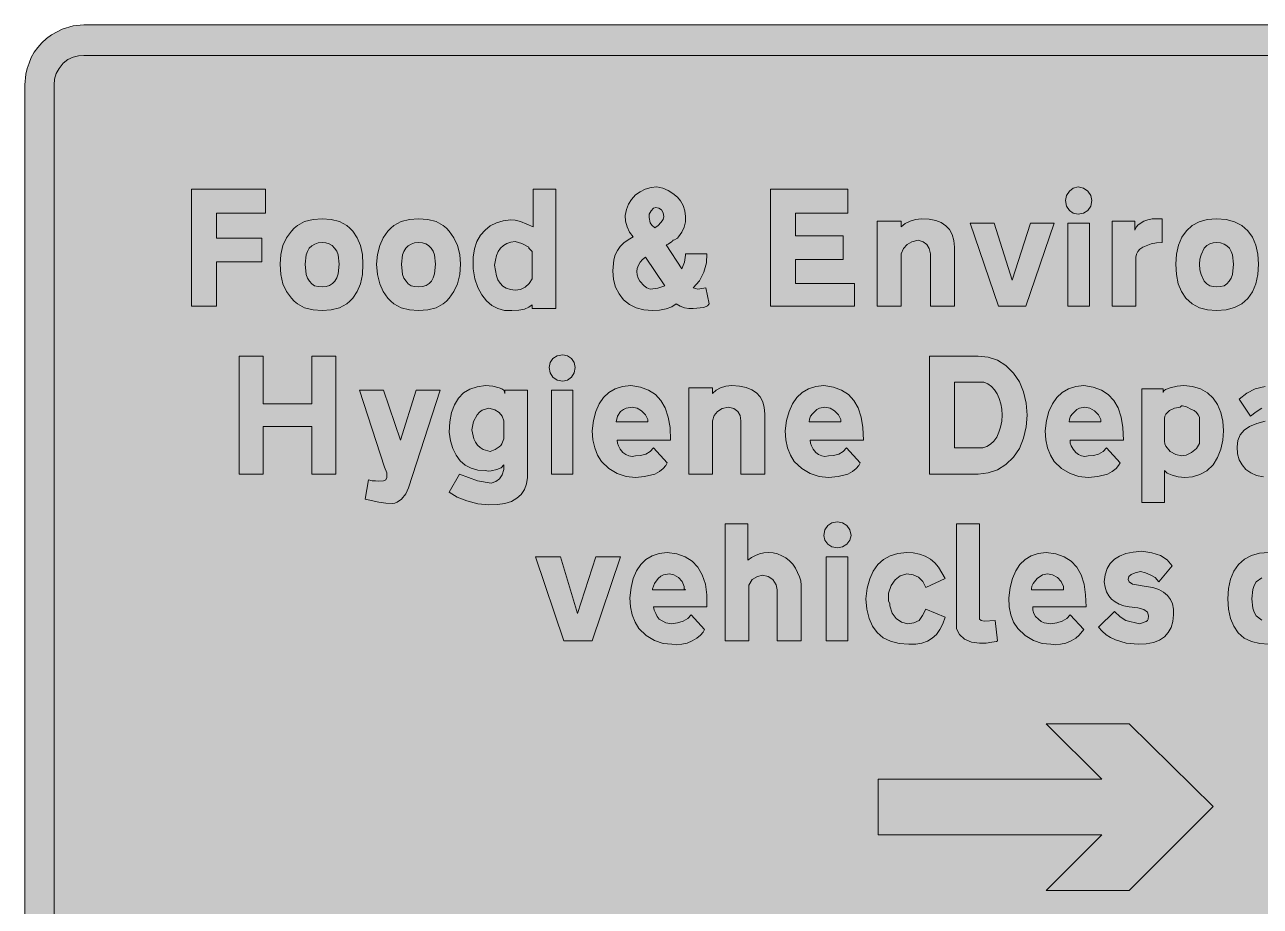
# Model space of a CAD drawing. Header units: metres. Extents: x 123 to 447, y 11 to 261.
# Drawn here: x 122.8 to 318.7, y 121.3 to 261.2 of the extents above; entities that cross this region are included whole.
import ezdxf

# ---------------------------------------------------------------- set-up
doc = ezdxf.new("R2010")
doc.units = ezdxf.units.M
doc.layers.add('FILL_BLACK_000000', color=7, linetype='Continuous', true_color=0x000000)
doc.layers.add('FILL_WHITE_FFFFFF', color=7, linetype='Continuous', true_color=0xffffff)

msp = doc.modelspace()

# ---------------------------------------------------------------- hatches: boundary and pattern name
at = {"layer": 'FILL_BLACK_000000', "true_color": 0x000000}
h = msp.add_hatch(color=7, dxfattribs=at)
h.dxf.hatch_style = 1
h.paths.add_polyline_path([(437.22, 261.18), (438.93, 260.96), (440.64, 260.46), (442.39, 259.52), (443.88, 258.3), (445.09, 256.82), (446.04, 255.06), (446.44, 253.35), (446.58, 251.64), (446.58, 20.34), (446.44, 18.54), (446.04, 16.74), (445.09, 15.12), (443.88, 13.5), (443.17, 12.86), (442.39, 12.31), (441.55, 11.85), (440.64, 11.52), (439.8, 11.18), (438.93, 10.96), (437.22, 10.8), (132.12, 10.8), (130.45, 10.97), (128.72, 11.48), (127.03, 12.32), (125.46, 13.5), (124.27, 15.12), (123.81, 15.93), (123.48, 16.74), (123.14, 17.66), (122.92, 18.54), (122.76, 20.34), (122.76, 251.64), (122.92, 253.35), (123.14, 254.22), (123.48, 255.06), (123.81, 255.97), (124.27, 256.82), (124.82, 257.59), (125.46, 258.3), (126.23, 258.99), (127.03, 259.59), (128.72, 260.48), (130.45, 261.01), (132.12, 261.18), (437.22, 261.18)])
h = msp.add_hatch(color=7, dxfattribs=at)
h.dxf.hatch_style = 1
h.paths.add_polyline_path([(218.05, 230), (217.98, 230.94), (218.18, 231.85), (218.52, 232.7), (218.99, 233.47), (219.6, 234.18), (220.34, 234.68), (221.17, 235.08), (222.08, 235.34), (223.02, 235.44), (223.93, 235.24), (224.77, 234.9), (225.55, 234.43), (226.26, 233.82), (226.76, 233.22), (227.16, 232.49), (227.42, 231.67), (227.52, 230.76), (227.53, 229.92), (227.32, 229.07), (226.94, 228.25), (226.44, 227.52), (226.26, 227.34), (225.72, 226.98), (225.54, 226.98), (225.43, 226.8), (225.18, 226.62), (224.82, 226.37), (224.46, 226.26), (226.98, 222.48), (227.38, 223.49), (227.52, 224.64), (227.52, 224.82), (230.94, 224.82), (230.88, 223.39), (230.47, 221.92), (229.75, 220.54), (228.78, 219.42), (229.5, 219.24), (230.76, 219.42), (231.3, 216.9), (231.01, 216.56), (230.44, 216.34), (228.78, 216.18), (228.08, 216.14), (227.36, 216.27), (226.68, 216.53), (226.08, 216.9), (225.39, 216.43), (224.46, 216.09), (223.4, 215.89), (222.3, 215.82), (220.94, 215.94), (219.72, 216.27), (218.65, 216.82), (217.73, 217.55), (217, 218.47), (216.45, 219.54), (216.12, 220.76), (216, 222.12), (216.18, 223.88), (216.41, 224.65), (216.74, 225.36), (217.19, 226), (217.75, 226.58), (218.43, 227.08), (219.24, 227.52), (218.66, 228.26), (218.27, 229.1), (218.05, 230)])
h.paths.add_polyline_path([(220.07, 223.02), (219.89, 222.53), (219.83, 222.01), (219.88, 221.5), (220.04, 220.99), (220.32, 220.5), (220.99, 219.74), (221.43, 219.44), (221.94, 219.24), (223.18, 219.38), (224.28, 219.78), (221.22, 224.28), (220.73, 223.91), (220.35, 223.49), (220.07, 223.02)], flags=16)
h.paths.add_polyline_path([(223.65, 229.79), (223.98, 230.3), (224.1, 230.76), (224, 231.36), (223.74, 231.82), (223.34, 232.1), (222.84, 232.2), (222.48, 232.07), (222.12, 231.66), (221.8, 231.12), (221.76, 230.58), (221.94, 229.77), (222.22, 229.37), (222.66, 228.96), (223.19, 229.32), (223.65, 229.79)], flags=16)
h = msp.add_hatch(color=7, dxfattribs=at)
h.dxf.hatch_style = 1
h.paths.add_polyline_path([(291.8, 232.41), (291.35, 231.73), (290.67, 231.28), (289.8, 231.12), (289.04, 231.28), (288.41, 231.73), (287.98, 232.41), (287.82, 233.28), (287.98, 234.07), (288.41, 234.77), (289.04, 235.25), (289.8, 235.44), (290.67, 235.25), (291.35, 234.77), (291.8, 234.07), (291.96, 233.28), (291.8, 232.41)])
h = msp.add_hatch(color=7, dxfattribs=at)
h.dxf.hatch_style = 1
h.paths.add_polyline_path([(153.18, 216.54), (149.22, 216.54), (149.22, 235.08), (160.92, 235.08), (160.92, 231.3), (153.18, 231.3), (153.18, 227.34), (160.38, 227.34), (160.38, 223.56), (153.18, 223.56), (153.18, 216.54)])
h = msp.add_hatch(color=7, dxfattribs=at)
h.dxf.hatch_style = 1
h.paths.add_polyline_path([(207, 235.08), (207, 216.18), (203.22, 216.18), (203.22, 216.72), (202.71, 216.35), (202.01, 216.07), (201.09, 215.88), (199.98, 215.82), (198.86, 215.87), (197.81, 216.15), (196.84, 216.66), (195.98, 217.4), (195.23, 218.35), (194.61, 219.52), (194.15, 220.89), (193.86, 222.48), (193.86, 224.28), (194.09, 225.61), (194.48, 226.78), (195.04, 227.77), (195.75, 228.6), (196.59, 229.26), (197.56, 229.75), (198.63, 230.07), (199.8, 230.22), (200.54, 230.15), (201.4, 229.95), (203.4, 229.14), (203.4, 235.08), (207, 235.08)])
h.paths.add_polyline_path([(203.22, 225.18), (202.68, 225.72), (202.68, 225.9), (201.6, 226.49), (200.52, 226.8), (199.82, 226.68), (199.2, 226.46), (198.67, 226.14), (198.23, 225.72), (197.86, 225.2), (197.58, 224.57), (197.39, 223.85), (197.28, 223.02), (197.56, 221.36), (197.81, 220.71), (198.16, 220.16), (198.59, 219.73), (199.13, 219.4), (199.77, 219.18), (200.52, 219.06), (201.4, 219.19), (202.14, 219.56), (202.75, 220.12), (203.22, 220.86), (203.22, 224.1), (203.22, 225.18)], flags=16)
h = msp.add_hatch(color=7, dxfattribs=at)
h.dxf.hatch_style = 1
h.paths.add_polyline_path([(244.98, 220.14), (254.34, 220.14), (254.34, 216.54), (241.02, 216.54), (241.02, 235.08), (253.26, 235.08), (253.26, 231.3), (244.98, 231.3), (244.98, 227.7), (252.54, 227.7), (252.54, 223.92), (244.98, 223.92), (244.98, 220.14)])
h = msp.add_hatch(color=7, dxfattribs=at)
h.dxf.hatch_style = 1
h.paths.add_polyline_path([(175.99, 220.1), (175.49, 218.85), (174.78, 217.8), (174.34, 217.3), (173.84, 216.88), (172.69, 216.27), (171.36, 215.93), (169.92, 215.82), (168.48, 215.93), (167.15, 216.27), (166, 216.88), (165.5, 217.3), (165.06, 217.8), (164.25, 218.85), (163.69, 220.1), (163.36, 221.55), (163.26, 223.2), (163.36, 224.75), (163.69, 226.15), (164.25, 227.38), (165.06, 228.42), (165.5, 228.92), (166, 229.34), (167.15, 229.95), (168.48, 230.29), (169.92, 230.4), (171.36, 230.29), (172.69, 229.95), (173.84, 229.34), (174.34, 228.92), (174.78, 228.42), (175.49, 227.38), (175.99, 226.15), (176.3, 224.75), (176.4, 223.2), (176.3, 221.55), (175.99, 220.1)])
h.paths.add_polyline_path([(172.24, 225.25), (171.9, 225.72), (171.49, 226.16), (171.04, 226.44), (170.53, 226.58), (169.92, 226.62), (169.29, 226.56), (168.74, 226.39), (168.27, 226.11), (167.89, 225.72), (167.6, 225.23), (167.39, 224.65), (167.22, 223.2), (167.38, 221.58), (167.6, 220.97), (167.94, 220.5), (168.27, 220.06), (168.73, 219.78), (169.28, 219.64), (169.92, 219.6), (170.55, 219.66), (171.1, 219.83), (171.57, 220.12), (171.94, 220.52), (172.24, 221.03), (172.45, 221.65), (172.62, 223.2), (172.46, 224.66), (172.24, 225.25)], flags=16)
h = msp.add_hatch(color=7, dxfattribs=at)
h.dxf.hatch_style = 1
h.paths.add_polyline_path([(191.39, 220.1), (190.82, 218.85), (190.08, 217.8), (189.64, 217.3), (189.14, 216.88), (187.99, 216.27), (186.66, 215.93), (185.22, 215.82), (183.78, 215.93), (182.45, 216.27), (181.3, 216.88), (180.8, 217.3), (180.36, 217.8), (179.62, 218.85), (179.06, 220.1), (178.69, 221.55), (178.56, 223.2), (178.69, 224.75), (179.06, 226.15), (179.62, 227.38), (180.36, 228.42), (180.8, 228.92), (181.3, 229.34), (182.45, 229.95), (183.78, 230.29), (185.22, 230.4), (186.66, 230.29), (187.99, 229.95), (189.14, 229.34), (189.64, 228.92), (190.08, 228.42), (190.82, 227.38), (191.39, 226.15), (191.75, 224.75), (191.88, 223.2), (191.75, 221.55), (191.39, 220.1)])
h.paths.add_polyline_path([(187.54, 225.25), (187.2, 225.72), (186.79, 226.16), (186.35, 226.44), (185.83, 226.58), (185.22, 226.62), (184.59, 226.56), (184.04, 226.39), (183.57, 226.11), (183.2, 225.72), (182.9, 225.23), (182.69, 224.65), (182.52, 223.2), (182.68, 221.58), (182.9, 220.97), (183.24, 220.5), (183.57, 220.06), (184.03, 219.78), (184.58, 219.64), (185.22, 219.6), (185.85, 219.66), (186.4, 219.83), (186.87, 220.12), (187.25, 220.52), (187.54, 221.03), (187.75, 221.65), (187.92, 223.2), (187.76, 224.66), (187.54, 225.25)], flags=16)
h = msp.add_hatch(color=7, dxfattribs=at)
h.dxf.hatch_style = 1
h.paths.add_polyline_path([(266.19, 225.66), (265.82, 226.31), (265.24, 226.74), (264.42, 226.98), (263.44, 226.74), (262.67, 226.31), (262.09, 225.66), (261.72, 224.82), (261.72, 216.54), (257.94, 216.54), (257.94, 230.04), (261.72, 230.04), (261.72, 229.14), (262.37, 229.66), (263.16, 230.04), (263.99, 230.29), (264.96, 230.4), (266.17, 230.33), (267.22, 230.13), (268.11, 229.78), (268.85, 229.3), (269.43, 228.67), (269.85, 227.89), (270.1, 226.97), (270.18, 225.9), (270.18, 216.54), (266.4, 216.54), (266.4, 224.28), (266.4, 224.35), (266.4, 224.46), (266.4, 224.64), (266.4, 224.71), (266.4, 224.82), (266.19, 225.66)])
h = msp.add_hatch(color=7, dxfattribs=at)
h.dxf.hatch_style = 1
h.paths.add_polyline_path([(272.7, 229.68), (276.48, 229.68), (279.36, 220.68), (282.24, 229.68), (286.02, 229.68), (281.52, 216.54), (279.36, 216.54), (277.2, 216.54), (272.7, 229.68)])
h = msp.add_hatch(color=7, dxfattribs=at)
h.dxf.hatch_style = 1
h.paths.add_polyline_path([(291.6, 229.68), (291.6, 216.54), (288.18, 216.54), (288.18, 229.68), (291.6, 229.68)])
h = msp.add_hatch(color=7, dxfattribs=at)
h.dxf.hatch_style = 1
h.paths.add_polyline_path([(295.2, 230.04), (298.8, 230.04), (298.8, 228.6), (299, 229.08), (299.32, 229.46), (300.24, 230.04), (300.84, 230.25), (301.54, 230.36), (303.12, 230.4), (303.12, 226.62), (302.21, 226.56), (301.39, 226.4), (300.06, 225.9), (299.59, 225.6), (299.25, 225.23), (299.05, 224.79), (298.98, 224.28), (298.98, 216.54), (295.2, 216.54), (295.2, 230.04)])
h = msp.add_hatch(color=7, dxfattribs=at)
h.dxf.hatch_style = 1
h.paths.add_polyline_path([(317.99, 220.07), (317.45, 218.81), (316.71, 217.76), (315.77, 216.92), (314.62, 216.32), (313.29, 215.95), (311.76, 215.82), (310.34, 215.93), (309.06, 216.27), (307.91, 216.88), (306.9, 217.8), (306.19, 218.85), (305.69, 220.1), (305.38, 221.55), (305.28, 223.2), (305.39, 224.8), (305.71, 226.22), (306.24, 227.46), (306.97, 228.49), (307.89, 229.31), (309, 229.91), (310.29, 230.28), (311.76, 230.4), (313.29, 230.28), (314.62, 229.91), (315.77, 229.31), (316.71, 228.49), (317.45, 227.46), (317.99, 226.22), (318.31, 224.8), (318.42, 223.2), (318.31, 221.54), (317.99, 220.07)])
h.paths.add_polyline_path([(314.08, 225.23), (313.79, 225.72), (313.41, 226.11), (312.94, 226.39), (312.39, 226.56), (311.76, 226.62), (311.22, 226.58), (310.7, 226.44), (310.22, 226.16), (309.78, 225.72), (309.29, 224.66), (309.12, 223.97), (309.06, 223.2), (309.12, 222.32), (309.29, 221.58), (309.78, 220.5), (310.22, 220.06), (310.7, 219.78), (311.22, 219.64), (311.76, 219.6), (312.4, 219.64), (312.95, 219.78), (313.41, 220.06), (313.74, 220.5), (314.08, 220.97), (314.3, 221.58), (314.46, 223.2), (314.29, 224.65), (314.08, 225.23)], flags=16)
h = msp.add_hatch(color=7, dxfattribs=at)
h.dxf.hatch_style = 1
h.paths.add_polyline_path([(164.52, 201.06), (168.3, 201.06), (168.3, 208.62), (172.08, 208.62), (172.08, 189.9), (168.3, 189.9), (168.3, 197.46), (160.56, 197.46), (160.56, 189.9), (156.78, 189.9), (156.78, 208.62), (160.56, 208.62), (160.56, 201.06), (164.52, 201.06)])
h = msp.add_hatch(color=7, dxfattribs=at)
h.dxf.hatch_style = 1
h.paths.add_polyline_path([(209.9, 205.95), (209.47, 205.27), (208.84, 204.82), (208.08, 204.66), (207.21, 204.82), (206.53, 205.27), (206.08, 205.95), (205.92, 206.82), (206.08, 207.59), (206.53, 208.22), (207.21, 208.64), (208.08, 208.8), (208.84, 208.64), (209.47, 208.22), (209.9, 207.59), (210.06, 206.82), (209.9, 205.95)])
h = msp.add_hatch(color=7, dxfattribs=at)
h.dxf.hatch_style = 1
h.paths.add_polyline_path([(266.22, 208.62), (273.96, 208.62), (275.54, 208.45), (277.02, 207.95), (278.36, 207.1), (279.54, 205.92), (280.49, 204.55), (281.16, 202.93), (281.57, 201.14), (281.7, 199.26), (281.57, 197.38), (281.16, 195.59), (280.49, 193.97), (279.54, 192.6), (278.36, 191.42), (277.02, 190.58), (275.54, 190.07), (273.96, 189.9), (266.22, 189.9), (266.22, 208.62)])
h.paths.add_polyline_path([(273.42, 194.04), (274.32, 194.04), (274.68, 194.04), (275.33, 194.26), (275.92, 194.63), (276.44, 195.14), (276.89, 195.77), (277.25, 196.52), (277.52, 197.36), (277.68, 198.28), (277.74, 199.26), (277.69, 200.19), (277.54, 201.06), (277.3, 201.88), (276.98, 202.61), (276.56, 203.26), (276.07, 203.79), (275.5, 204.2), (274.86, 204.48), (274.75, 204.48), (274.68, 204.48), (273.6, 204.48), (273.24, 204.48), (270.18, 204.48), (270.18, 194.04), (273.24, 194.04), (273.35, 194.04), (273.42, 194.04)], flags=16)
h = msp.add_hatch(color=7, dxfattribs=at)
h.dxf.hatch_style = 1
h.paths.add_polyline_path([(202, 187.44), (201.48, 186.68), (200.79, 186.05), (199.93, 185.57), (198.91, 185.23), (197.72, 185.06), (196.38, 185.04), (194.61, 185.2), (192.89, 185.63), (191.34, 186.26), (190.08, 187.02), (191.7, 189.9), (194.58, 188.82), (196.74, 188.46), (197.48, 188.7), (198.07, 189.14), (198.49, 189.78), (198.72, 190.62), (198.72, 191.34), (198.32, 190.91), (197.64, 190.62), (196.74, 190.4), (196.27, 190.37), (195.84, 190.44), (194.63, 190.54), (193.55, 190.84), (192.61, 191.33), (191.81, 192.02), (191.16, 192.88), (190.65, 193.93), (190.29, 195.16), (190.08, 196.56), (190.17, 198.21), (190.45, 199.66), (190.91, 200.9), (191.54, 201.94), (192.36, 202.76), (193.35, 203.37), (194.51, 203.76), (195.84, 203.94), (196.99, 203.83), (198, 203.58), (198.44, 203.41), (198.72, 203.2), (198.86, 202.95), (198.9, 202.68), (198.9, 203.22), (202.5, 203.22), (202.5, 189.36), (202.34, 188.34), (202, 187.44)])
h.paths.add_polyline_path([(198.02, 199.69), (197.33, 200.11), (196.38, 200.34), (195.81, 200.22), (195.3, 200.01), (194.86, 199.7), (194.49, 199.31), (193.95, 198.26), (193.68, 196.92), (193.98, 195.5), (194.24, 194.94), (194.58, 194.47), (194.98, 194.09), (195.45, 193.81), (196.56, 193.5), (197.35, 193.79), (198, 194.22), (198.24, 194.42), (198.43, 194.72), (198.72, 195.48), (198.72, 198.36), (198.48, 199.1), (198.02, 199.69)], flags=16)
h = msp.add_hatch(color=7, dxfattribs=at)
h.dxf.hatch_style = 1
h.paths.add_polyline_path([(216.74, 194.78), (216.9, 194.4), (217.19, 193.86), (217.62, 193.32), (218.06, 192.98), (218.54, 192.78), (219.06, 192.71), (219.6, 192.78), (220.43, 192.85), (221.24, 193.07), (221.95, 193.46), (222.48, 194.04), (224.64, 191.7), (224.41, 191.27), (223.99, 190.8), (223.4, 190.33), (222.66, 189.9), (221.06, 189.5), (219.6, 189.36), (218.12, 189.53), (216.7, 190.01), (215.37, 190.8), (214.2, 191.88), (213.6, 192.89), (213.14, 194.04), (212.86, 195.32), (212.76, 196.74), (212.97, 198.39), (213.34, 199.81), (213.86, 201.03), (214.54, 202.03), (215.38, 202.82), (216.38, 203.4), (217.55, 203.77), (218.88, 203.94), (220.39, 203.69), (221.69, 203.22), (222.77, 202.52), (223.65, 201.58), (224.33, 200.39), (224.8, 198.95), (225.09, 197.26), (225.18, 195.3), (216.72, 195.3), (216.74, 194.78)])
h.paths.add_polyline_path([(221.58, 198.54), (221.19, 199.31), (220.59, 199.94), (219.86, 200.36), (219.06, 200.52), (218.16, 200.36), (217.69, 200.14), (217.26, 199.8), (216.77, 199.06), (216.54, 198.18), (221.58, 198.18), (221.58, 198.54)], flags=16)
h = msp.add_hatch(color=7, dxfattribs=at)
h.dxf.hatch_style = 1
h.paths.add_polyline_path([(236.34, 189.9), (236.34, 197.82), (236.34, 198), (236.34, 198.36), (236.21, 199.2), (235.82, 199.85), (235.2, 200.28), (234.36, 200.52), (233.38, 200.28), (232.63, 199.85), (232.11, 199.2), (231.84, 198.36), (231.84, 189.9), (228.06, 189.9), (228.06, 203.58), (231.84, 203.58), (231.84, 202.68), (232.4, 203.2), (233.1, 203.58), (233.93, 203.83), (234.9, 203.94), (236.11, 203.86), (237.16, 203.64), (238.05, 203.28), (238.79, 202.77), (239.37, 202.13), (239.79, 201.36), (240.04, 200.46), (240.12, 199.44), (240.12, 189.9), (236.34, 189.9)])
h = msp.add_hatch(color=7, dxfattribs=at)
h.dxf.hatch_style = 1
h.paths.add_polyline_path([(247.34, 194.78), (247.5, 194.4), (247.79, 193.86), (248.22, 193.32), (248.66, 192.98), (249.14, 192.78), (249.66, 192.71), (250.2, 192.78), (251.03, 192.85), (251.84, 193.07), (252.55, 193.46), (253.08, 194.04), (255.24, 191.7), (255.01, 191.27), (254.59, 190.8), (254, 190.33), (253.26, 189.9), (251.73, 189.5), (250.2, 189.36), (248.72, 189.53), (247.3, 190.01), (245.97, 190.8), (244.8, 191.88), (244.2, 192.89), (243.74, 194.04), (243.46, 195.32), (243.36, 196.74), (243.58, 198.39), (243.96, 199.81), (244.51, 201.03), (245.2, 202.03), (246.06, 202.82), (247.06, 203.4), (248.2, 203.77), (249.48, 203.94), (250.99, 203.69), (252.29, 203.22), (253.37, 202.52), (254.25, 201.58), (254.93, 200.39), (255.4, 198.95), (255.69, 197.26), (255.78, 195.3), (247.32, 195.3), (247.34, 194.78)])
h.paths.add_polyline_path([(252.18, 198.54), (251.79, 199.31), (251.19, 199.94), (250.46, 200.36), (249.66, 200.52), (248.78, 200.36), (248.37, 200.14), (248.04, 199.8), (247.67, 199.47), (247.39, 199.06), (247.2, 198.61), (247.14, 198.18), (252.18, 198.18), (252.18, 198.54)], flags=16)
h = msp.add_hatch(color=7, dxfattribs=at)
h.dxf.hatch_style = 1
h.paths.add_polyline_path([(288.56, 194.78), (288.72, 194.4), (289.01, 193.86), (289.44, 193.32), (289.88, 192.98), (290.36, 192.78), (290.88, 192.71), (291.42, 192.78), (292.25, 192.85), (293.06, 193.07), (293.77, 193.46), (294.3, 194.04), (296.46, 191.7), (296.23, 191.27), (295.81, 190.8), (295.22, 190.33), (294.48, 189.9), (292.95, 189.5), (291.42, 189.36), (289.94, 189.53), (288.52, 190.01), (287.19, 190.8), (286.02, 191.88), (285.42, 192.89), (284.96, 194.04), (284.68, 195.32), (284.58, 196.74), (284.8, 198.39), (285.18, 199.81), (285.73, 201.03), (286.43, 202.03), (287.28, 202.82), (288.28, 203.4), (289.42, 203.77), (290.7, 203.94), (292.21, 203.69), (293.51, 203.22), (294.59, 202.52), (295.47, 201.58), (296.15, 200.39), (296.62, 198.95), (296.91, 197.26), (297, 195.3), (288.54, 195.3), (288.56, 194.78)])
h.paths.add_polyline_path([(293.4, 198.54), (293.01, 199.31), (292.41, 199.94), (291.68, 200.36), (290.88, 200.52), (290, 200.36), (289.59, 200.14), (289.26, 199.8), (288.89, 199.47), (288.61, 199.06), (288.42, 198.61), (288.36, 198.18), (293.4, 198.18), (293.4, 198.54)], flags=16)
h = msp.add_hatch(color=7, dxfattribs=at)
h.dxf.hatch_style = 1
h.paths.add_polyline_path([(312.44, 193.84), (311.93, 192.51), (311.22, 191.34), (310.21, 190.42), (309.11, 189.81), (307.93, 189.47), (306.72, 189.36), (305.66, 189.45), (304.7, 189.7), (303.94, 190.04), (303.48, 190.44), (303.48, 185.4), (299.88, 185.4), (299.88, 203.4), (303.3, 203.4), (303.3, 202.86), (303.39, 203.1), (303.64, 203.29), (304.38, 203.58), (305.53, 203.83), (306.54, 203.94), (307.95, 203.81), (309.22, 203.42), (310.31, 202.8), (311.22, 201.96), (311.93, 200.92), (312.44, 199.69), (312.74, 198.29), (312.84, 196.74), (312.74, 195.26), (312.44, 193.84)])
h.paths.add_polyline_path([(307.8, 193.32), (308.57, 193.97), (309.06, 194.76), (309.06, 198.9), (308.86, 199.3), (308.57, 199.67), (308.2, 199.96), (307.8, 200.16), (307.01, 200.57), (306.36, 200.7), (306.18, 200.7), (306, 200.52), (305.07, 200.37), (304.27, 199.96), (303.7, 199.38), (303.54, 199.06), (303.48, 198.72), (303.48, 195.12), (303.54, 194.72), (303.73, 194.31), (304.38, 193.5), (305.28, 193.01), (306.18, 192.78), (306.92, 192.92), (307.8, 193.32)], flags=16)
h = msp.add_hatch(color=7, dxfattribs=at)
h.dxf.hatch_style = 1
h.paths.add_polyline_path([(325.87, 189.56), (324.9, 189.72), (324.22, 190.26), (323.82, 190.8), (323.31, 190.27), (322.45, 189.81), (321.42, 189.48), (320.4, 189.36), (319.19, 189.44), (318.11, 189.69), (317.19, 190.09), (316.42, 190.64), (315.81, 191.34), (315.36, 192.17), (315.09, 193.13), (315, 194.22), (315.13, 195.23), (315.5, 196.11), (316.13, 196.85), (317, 197.46), (318.12, 197.93), (319.48, 198.27), (321.08, 198.47), (322.92, 198.54), (322.92, 199.08), (322.81, 199.78), (322.56, 200.34), (322, 200.57), (321.3, 200.52), (320.06, 200.57), (318.96, 200.34), (318.06, 199.78), (317.16, 199.08), (315.36, 201.78), (316.54, 202.73), (317.9, 203.4), (319.44, 203.81), (321.12, 203.94), (322.37, 203.9), (323.44, 203.76), (324.33, 203.48), (325.08, 203.04), (325.79, 202.46), (326.32, 201.78), (326.67, 200.96), (326.88, 199.98), (326.88, 193.14), (326.95, 192.77), (327.17, 192.49), (327.56, 192.3), (328.14, 192.24), (327.24, 189.54), (325.87, 189.56)])
h.paths.add_polyline_path([(319.5, 192.96), (319.8, 192.73), (320.17, 192.58), (320.61, 192.53), (321.12, 192.6), (321.73, 192.66), (322.22, 192.85), (322.61, 193.13), (322.92, 193.5), (322.92, 195.66), (321.21, 195.55), (320.04, 195.3), (319.23, 194.74), (319.03, 194.41), (318.96, 194.04), (319.09, 193.37), (319.5, 192.96)], flags=16)
h = msp.add_hatch(color=7, dxfattribs=at)
h.dxf.hatch_style = 1
h.paths.add_polyline_path([(183.6, 187.74), (183.2, 186.77), (182.52, 185.94), (181.8, 185.45), (181.46, 185.28), (181.08, 185.22), (180, 185.28), (178.92, 185.45), (176.76, 185.94), (177.3, 189), (177.84, 188.84), (178.38, 188.82), (178.94, 188.75), (179.64, 188.82), (180.05, 188.96), (180.18, 189.36), (180.18, 190.08), (179.82, 190.98), (175.86, 203.22), (179.64, 203.22), (182.34, 195.3), (184.86, 203.22), (188.64, 203.22), (183.6, 187.74)])
h = msp.add_hatch(color=7, dxfattribs=at)
h.dxf.hatch_style = 1
h.paths.add_polyline_path([(209.7, 203.22), (209.7, 189.9), (206.28, 189.9), (206.28, 203.22), (209.7, 203.22)])
h = msp.add_hatch(color=7, dxfattribs=at)
h.dxf.hatch_style = 1
h.paths.add_polyline_path([(253.61, 179.42), (253.13, 178.79), (252.43, 178.36), (251.64, 178.2), (250.77, 178.36), (250.09, 178.79), (249.64, 179.42), (249.48, 180.18), (249.64, 181.05), (250.09, 181.73), (250.77, 182.18), (251.64, 182.34), (252.43, 182.18), (253.13, 181.73), (253.61, 181.05), (253.8, 180.18), (253.61, 179.42)])
h = msp.add_hatch(color=7, dxfattribs=at)
h.dxf.hatch_style = 1
h.paths.add_polyline_path([(237.99, 176.65), (238.62, 176.99), (239.29, 177.24), (239.99, 177.39), (240.7, 177.44), (241.42, 177.38), (242.13, 177.22), (242.82, 176.94), (243.46, 176.61), (244.04, 176.15), (244.54, 175.6), (244.98, 174.96), (245.63, 173.61), (245.82, 172.94), (245.88, 172.26), (245.88, 163.44), (242.1, 163.44), (242.1, 171.54), (241.94, 172.35), (241.38, 173.16), (240.64, 173.66), (239.76, 173.88), (238.95, 173.66), (238.14, 173.16), (237.6, 172.26), (237.6, 171.54), (237.6, 163.44), (233.82, 163.44), (233.82, 181.98), (237.42, 181.98), (237.42, 176.22), (237.99, 176.65)])
h = msp.add_hatch(color=7, dxfattribs=at)
h.dxf.hatch_style = 1
h.paths.add_polyline_path([(274.14, 167.04), (274.14, 166.86), (274.41, 166.65), (274.93, 166.57), (276.66, 166.68), (277.02, 163.44), (276.84, 163.35), (276.12, 163.26), (275.2, 163.1), (274.14, 163.08), (272.87, 163.24), (271.8, 163.71), (271, 164.45), (270.72, 164.91), (270.54, 165.42), (270.54, 165.96), (270.54, 166.32), (270.54, 181.98), (274.14, 181.98), (274.14, 167.04)])
h = msp.add_hatch(color=7, dxfattribs=at)
h.dxf.hatch_style = 1
h.paths.add_polyline_path([(203.76, 176.76), (207.72, 176.76), (210.42, 167.76), (213.3, 176.76), (217.26, 176.76), (212.76, 163.44), (210.42, 163.44), (208.26, 163.44), (203.76, 176.76)])
h = msp.add_hatch(color=7, dxfattribs=at)
h.dxf.hatch_style = 1
h.paths.add_polyline_path([(222.59, 168.3), (222.84, 167.76), (223.04, 167.31), (223.38, 166.86), (224.44, 166.3), (225.36, 166.14), (226.29, 166.31), (227.16, 166.59), (227.89, 167), (228.42, 167.58), (230.58, 165.24), (230.35, 164.81), (229.93, 164.34), (229.34, 163.87), (228.6, 163.44), (227.79, 163.1), (226.98, 162.9), (226.17, 162.83), (225.36, 162.9), (223.99, 163.04), (222.62, 163.49), (221.31, 164.27), (220.14, 165.42), (219.54, 166.43), (219.08, 167.58), (218.8, 168.86), (218.7, 170.28), (218.91, 171.93), (219.27, 173.35), (219.79, 174.57), (220.46, 175.57), (221.27, 176.36), (222.24, 176.94), (223.37, 177.31), (224.64, 177.48), (226.16, 177.24), (227.48, 176.78), (228.59, 176.09), (229.5, 175.14), (230.21, 173.93), (230.69, 172.46), (230.94, 170.76), (230.94, 168.84), (222.48, 168.84), (222.59, 168.3)])
h.paths.add_polyline_path([(227.34, 171.72), (227.34, 172.08), (227.03, 172.85), (226.44, 173.48), (225.72, 173.9), (225, 174.06), (224.03, 173.9), (223.61, 173.68), (223.2, 173.34), (222.62, 172.53), (222.3, 171.72), (222.3, 171.54), (227.52, 171.54), (227.34, 171.72)], flags=16)
h = msp.add_hatch(color=7, dxfattribs=at)
h.dxf.hatch_style = 1
h.paths.add_polyline_path([(253.26, 176.76), (253.26, 163.44), (249.84, 163.44), (249.84, 176.76), (253.26, 176.76)])
h = msp.add_hatch(color=7, dxfattribs=at)
h.dxf.hatch_style = 1
h.paths.add_polyline_path([(263.67, 177.41), (264.65, 177.21), (265.56, 176.87), (266.4, 176.4), (267.1, 175.84), (267.66, 175.14), (268.74, 173.34), (265.68, 171.9), (265.18, 172.85), (264.49, 173.52), (263.63, 173.93), (262.62, 174.06), (261.61, 173.76), (260.78, 173.14), (260.14, 172.21), (259.74, 171), (259.74, 170.1), (259.76, 169.74), (259.92, 169.38), (259.92, 169.02), (260.32, 167.84), (260.96, 166.97), (261.79, 166.41), (262.8, 166.14), (263.77, 166.28), (264.6, 166.68), (265.14, 167.45), (265.68, 168.48), (268.74, 167.22), (268.36, 166.15), (267.89, 165.23), (267.33, 164.46), (266.67, 163.85), (265.91, 163.38), (265.04, 163.07), (264.07, 162.91), (262.98, 162.9), (261.4, 163.02), (260.04, 163.37), (258.89, 163.94), (257.94, 164.75), (257.2, 165.77), (256.65, 167), (256.3, 168.45), (256.14, 170.1), (256.36, 171.81), (256.75, 173.28), (257.3, 174.52), (258.03, 175.55), (258.92, 176.35), (259.99, 176.93), (261.22, 177.31), (262.62, 177.48), (263.67, 177.41)])
h = msp.add_hatch(color=7, dxfattribs=at)
h.dxf.hatch_style = 1
h.paths.add_polyline_path([(282.62, 168.3), (282.78, 167.76), (283.07, 167.31), (283.5, 166.86), (283.94, 166.52), (284.42, 166.3), (285.48, 166.14), (286.41, 166.31), (287.28, 166.59), (288.01, 167), (288.54, 167.58), (290.7, 165.24), (289.98, 164.34), (289.43, 163.87), (288.72, 163.44), (287.88, 163.1), (287.03, 162.9), (286.21, 162.83), (285.48, 162.9), (284.11, 163.04), (282.74, 163.49), (281.43, 164.27), (280.26, 165.42), (279.58, 166.43), (279.14, 167.58), (278.89, 168.86), (278.82, 170.28), (279.03, 171.93), (279.39, 173.35), (279.91, 174.57), (280.58, 175.57), (281.39, 176.36), (282.36, 176.94), (283.49, 177.31), (284.76, 177.48), (286.28, 177.24), (287.6, 176.78), (288.71, 176.09), (289.62, 175.14), (290.3, 173.93), (290.75, 172.46), (290.99, 170.76), (291.06, 168.84), (282.6, 168.84), (282.62, 168.3)])
h.paths.add_polyline_path([(287.46, 172.08), (287.14, 172.85), (286.54, 173.48), (285.76, 173.9), (284.94, 174.06), (284.13, 173.9), (283.32, 173.34), (282.67, 172.53), (282.48, 172.13), (282.42, 171.72), (282.42, 171.54), (287.46, 171.54), (287.46, 172.08)], flags=16)
h = msp.add_hatch(color=7, dxfattribs=at)
h.dxf.hatch_style = 1
h.paths.add_polyline_path([(304.83, 166.5), (304.55, 165.56), (304.1, 164.75), (303.48, 164.09), (302.69, 163.57), (301.73, 163.2), (300.61, 162.98), (299.34, 162.9), (297.42, 163.07), (295.72, 163.58), (294.95, 163.95), (294.25, 164.42), (293.61, 164.97), (293.04, 165.6), (295.56, 168.12), (296.46, 167.27), (297.36, 166.68), (299.52, 166.14), (300.6, 166.5), (300.81, 166.67), (300.92, 166.88), (300.96, 167.4), (300.79, 167.98), (300.24, 168.39), (299.29, 168.67), (297.9, 168.84), (297.07, 169.02), (296.32, 169.28), (295.67, 169.63), (295.11, 170.08), (294.66, 170.61), (294.31, 171.24), (294.07, 171.97), (293.94, 172.8), (294.09, 173.93), (294.41, 174.9), (294.9, 175.71), (295.56, 176.38), (296.39, 176.9), (297.38, 177.28), (298.55, 177.53), (299.88, 177.66), (301.5, 177.42), (302.85, 176.96), (303.93, 176.27), (304.74, 175.32), (302.58, 172.8), (302.02, 173.48), (301.32, 173.88), (300.51, 174.22), (299.7, 174.42), (298.86, 174.25), (298.24, 173.99), (297.85, 173.64), (297.72, 173.16), (297.9, 172.8), (298.44, 172.44), (300.6, 172.08), (301.67, 171.89), (302.59, 171.58), (303.36, 171.16), (303.98, 170.64), (304.44, 170.02), (304.75, 169.3), (304.91, 168.48), (304.92, 167.58), (304.83, 166.5)])
h = msp.add_hatch(color=7, dxfattribs=at)
h.dxf.hatch_style = 1
h.paths.add_polyline_path([(326.27, 167), (325.73, 165.77), (324.99, 164.75), (324.05, 163.94), (322.9, 163.37), (321.57, 163.02), (320.04, 162.9), (318.6, 163), (317.27, 163.33), (316.12, 163.89), (315.18, 164.7), (314.47, 165.75), (313.96, 167), (313.66, 168.45), (313.56, 170.1), (313.67, 171.76), (313.99, 173.23), (314.52, 174.49), (315.25, 175.55), (316.17, 176.38), (317.28, 176.99), (318.57, 177.35), (320.04, 177.48), (321.57, 177.35), (322.9, 176.99), (324.05, 176.38), (324.99, 175.55), (325.73, 174.49), (326.27, 173.23), (326.59, 171.76), (326.7, 170.1), (326.59, 168.45), (326.27, 167)])
h.paths.add_polyline_path([(322.36, 172.27), (322.06, 172.78), (321.69, 173.18), (321.22, 173.47), (320.67, 173.64), (320.04, 173.7), (319.43, 173.64), (318.91, 173.45), (318.06, 172.8), (317.72, 172.23), (317.5, 171.59), (317.34, 170.1), (317.5, 168.62), (317.72, 167.97), (318.06, 167.4), (318.91, 166.75), (319.43, 166.56), (320.04, 166.5), (320.68, 166.56), (321.23, 166.75), (321.69, 167.03), (322.02, 167.4), (322.36, 167.97), (322.58, 168.62), (322.74, 170.1), (322.57, 171.65), (322.36, 172.27)], flags=16)
h = msp.add_hatch(color=7, dxfattribs=at)
h.dxf.hatch_style = 1
h.paths.add_polyline_path([(293.58, 141.48), (284.76, 150.3), (297.9, 150.3), (311.22, 137.16), (297.9, 123.84), (284.76, 123.84), (293.58, 132.66), (258.12, 132.66), (258.12, 141.48), (293.58, 141.48)])
at = {"layer": 'FILL_WHITE_FFFFFF', "true_color": 0xffffff}
h = msp.add_hatch(color=7, dxfattribs=at)
h.dxf.hatch_style = 1
h.paths.add_polyline_path([(437.22, 256.32), (438.06, 256.25), (438.91, 256.03), (439.73, 255.64), (440.46, 255.06), (441.14, 254.25), (441.59, 253.42), (441.83, 252.55), (441.9, 251.64), (441.9, 20.34), (441.79, 19.37), (441.54, 18.54), (441.13, 17.73), (440.46, 16.92), (439.78, 16.25), (438.84, 15.84), (438.03, 15.59), (437.22, 15.48), (132.12, 15.48), (131.28, 15.58), (130.43, 15.86), (129.61, 16.32), (128.88, 16.92), (128.2, 17.66), (127.75, 18.5), (127.51, 19.4), (127.44, 20.34), (127.44, 251.64), (127.51, 252.55), (127.75, 253.42), (128.2, 254.25), (128.88, 255.06), (129.61, 255.64), (130.43, 256.03), (131.28, 256.25), (132.12, 256.32), (437.22, 256.32)])

# ---------------------------------------------------------------- linework, layer by layer
at = {"layer": 'FILL_BLACK_000000', "lineweight": 0, "true_color": 0x000000}
for points in [[(122.76, 20.34), (122.76, 251.64), (122.92, 253.35), (123.14, 254.22), (123.48, 255.06), (123.81, 255.97), (124.27, 256.82), (124.82, 257.59), (125.46, 258.3), (126.23, 258.99), (127.03, 259.59), (128.72, 260.48), (130.45, 261.01), (132.12, 261.18), (437.22, 261.18)], [(318.96, 200.34), (318.06, 199.78), (317.16, 199.08), (315.36, 201.78), (316.54, 202.73), (317.9, 203.4), (319.44, 203.81)], [(319.19, 189.44), (318.11, 189.69), (317.19, 190.09), (316.42, 190.64), (315.81, 191.34), (315.36, 192.17), (315.09, 193.13), (315, 194.22), (315.13, 195.23), (315.5, 196.11), (316.13, 196.85), (317, 197.46), (318.12, 197.93), (319.48, 198.27)], [(320.04, 162.9), (318.6, 163), (317.27, 163.33), (316.12, 163.89), (315.18, 164.7), (314.47, 165.75), (313.96, 167), (313.66, 168.45), (313.56, 170.1), (313.67, 171.76), (313.99, 173.23), (314.52, 174.49), (315.25, 175.55), (316.17, 176.38), (317.28, 176.99), (318.57, 177.35), (320.04, 177.48)], [(318.91, 173.45), (318.06, 172.8), (317.72, 172.23), (317.5, 171.59), (317.34, 170.1), (317.5, 168.62), (317.72, 167.97), (318.06, 167.4), (318.91, 166.75)]]:
    msp.add_lwpolyline(points, dxfattribs=at)
for points in [[(218.05, 230), (217.98, 230.94), (218.18, 231.85), (218.52, 232.7), (218.99, 233.47), (219.6, 234.18), (220.34, 234.68), (221.17, 235.08), (222.08, 235.34), (223.02, 235.44), (223.93, 235.24), (224.77, 234.9), (225.55, 234.43), (226.26, 233.82), (226.76, 233.22), (227.16, 232.49), (227.42, 231.67), (227.52, 230.76), (227.53, 229.92), (227.32, 229.07), (226.94, 228.25), (226.44, 227.52), (226.26, 227.34), (225.72, 226.98), (225.54, 226.98), (225.43, 226.8), (225.18, 226.62), (224.82, 226.37), (224.46, 226.26), (226.98, 222.48), (227.38, 223.49), (227.52, 224.64), (227.52, 224.82), (230.94, 224.82), (230.88, 223.39), (230.47, 221.92), (229.75, 220.54), (228.78, 219.42), (229.5, 219.24), (230.76, 219.42), (231.3, 216.9), (231.01, 216.56), (230.44, 216.34), (228.78, 216.18), (228.08, 216.14), (227.36, 216.27), (226.68, 216.53), (226.08, 216.9), (225.39, 216.43), (224.46, 216.09), (223.4, 215.89), (222.3, 215.82), (220.94, 215.94), (219.72, 216.27), (218.65, 216.82), (217.73, 217.55), (217, 218.47), (216.45, 219.54), (216.12, 220.76), (216, 222.12), (216.18, 223.88), (216.41, 224.65), (216.74, 225.36), (217.19, 226), (217.75, 226.58), (218.43, 227.08), (219.24, 227.52), (218.66, 228.26), (218.27, 229.1)], [(291.8, 232.41), (291.35, 231.73), (290.67, 231.28), (289.8, 231.12), (289.04, 231.28), (288.41, 231.73), (287.98, 232.41), (287.82, 233.28), (287.98, 234.07), (288.41, 234.77), (289.04, 235.25), (289.8, 235.44), (290.67, 235.25), (291.35, 234.77), (291.8, 234.07), (291.96, 233.28)], [(153.18, 216.54), (149.22, 216.54), (149.22, 235.08), (160.92, 235.08), (160.92, 231.3), (153.18, 231.3), (153.18, 227.34), (160.38, 227.34), (160.38, 223.56), (153.18, 223.56)], [(207, 235.08), (207, 216.18), (203.22, 216.18), (203.22, 216.72), (202.71, 216.35), (202.01, 216.07), (201.09, 215.88), (199.98, 215.82), (198.86, 215.87), (197.81, 216.15), (196.84, 216.66), (195.98, 217.4), (195.23, 218.35), (194.61, 219.52), (194.15, 220.89), (193.86, 222.48), (193.86, 224.28), (194.09, 225.61), (194.48, 226.78), (195.04, 227.77), (195.75, 228.6), (196.59, 229.26), (197.56, 229.75), (198.63, 230.07), (199.8, 230.22), (200.54, 230.15), (201.4, 229.95), (203.4, 229.14), (203.4, 235.08)], [(244.98, 220.14), (254.34, 220.14), (254.34, 216.54), (241.02, 216.54), (241.02, 235.08), (253.26, 235.08), (253.26, 231.3), (244.98, 231.3), (244.98, 227.7), (252.54, 227.7), (252.54, 223.92), (244.98, 223.92)], [(223.65, 229.79), (223.98, 230.3), (224.1, 230.76), (224, 231.36), (223.74, 231.82), (223.34, 232.1), (222.84, 232.2), (222.48, 232.07), (222.12, 231.66), (221.8, 231.12), (221.76, 230.58), (221.94, 229.77), (222.22, 229.37), (222.66, 228.96), (223.19, 229.32)], [(175.99, 220.1), (175.49, 218.85), (174.78, 217.8), (174.34, 217.3), (173.84, 216.88), (172.69, 216.27), (171.36, 215.93), (169.92, 215.82), (168.48, 215.93), (167.15, 216.27), (166, 216.88), (165.5, 217.3), (165.06, 217.8), (164.25, 218.85), (163.69, 220.1), (163.36, 221.55), (163.26, 223.2), (163.36, 224.75), (163.69, 226.15), (164.25, 227.38), (165.06, 228.42), (165.5, 228.92), (166, 229.34), (167.15, 229.95), (168.48, 230.29), (169.92, 230.4), (171.36, 230.29), (172.69, 229.95), (173.84, 229.34), (174.34, 228.92), (174.78, 228.42), (175.49, 227.38), (175.99, 226.15), (176.3, 224.75), (176.4, 223.2), (176.3, 221.55)], [(191.39, 220.1), (190.82, 218.85), (190.08, 217.8), (189.64, 217.3), (189.14, 216.88), (187.99, 216.27), (186.66, 215.93), (185.22, 215.82), (183.78, 215.93), (182.45, 216.27), (181.3, 216.88), (180.8, 217.3), (180.36, 217.8), (179.62, 218.85), (179.06, 220.1), (178.69, 221.55), (178.56, 223.2), (178.69, 224.75), (179.06, 226.15), (179.62, 227.38), (180.36, 228.42), (180.8, 228.92), (181.3, 229.34), (182.45, 229.95), (183.78, 230.29), (185.22, 230.4), (186.66, 230.29), (187.99, 229.95), (189.14, 229.34), (189.64, 228.92), (190.08, 228.42), (190.82, 227.38), (191.39, 226.15), (191.75, 224.75), (191.88, 223.2), (191.75, 221.55)], [(266.19, 225.66), (265.82, 226.31), (265.24, 226.74), (264.42, 226.98), (263.44, 226.74), (262.67, 226.31), (262.09, 225.66), (261.72, 224.82), (261.72, 216.54), (257.94, 216.54), (257.94, 230.04), (261.72, 230.04), (261.72, 229.14), (262.37, 229.66), (263.16, 230.04), (263.99, 230.29), (264.96, 230.4), (266.17, 230.33), (267.22, 230.13), (268.11, 229.78), (268.85, 229.3), (269.43, 228.67), (269.85, 227.89), (270.1, 226.97), (270.18, 225.9), (270.18, 216.54), (266.4, 216.54), (266.4, 224.28), (266.4, 224.35), (266.4, 224.46), (266.4, 224.64), (266.4, 224.71), (266.4, 224.82)], [(272.7, 229.68), (276.48, 229.68), (279.36, 220.68), (282.24, 229.68), (286.02, 229.68), (281.52, 216.54), (279.36, 216.54), (277.2, 216.54)], [(291.6, 229.68), (291.6, 216.54), (288.18, 216.54), (288.18, 229.68)], [(295.2, 230.04), (298.8, 230.04), (298.8, 228.6), (299, 229.08), (299.32, 229.46), (300.24, 230.04), (300.84, 230.25), (301.54, 230.36), (303.12, 230.4), (303.12, 226.62), (302.21, 226.56), (301.39, 226.4), (300.06, 225.9), (299.59, 225.6), (299.25, 225.23), (299.05, 224.79), (298.98, 224.28), (298.98, 216.54), (295.2, 216.54)], [(317.99, 220.07), (317.45, 218.81), (316.71, 217.76), (315.77, 216.92), (314.62, 216.32), (313.29, 215.95), (311.76, 215.82), (310.34, 215.93), (309.06, 216.27), (307.91, 216.88), (306.9, 217.8), (306.19, 218.85), (305.69, 220.1), (305.38, 221.55), (305.28, 223.2), (305.39, 224.8), (305.71, 226.22), (306.24, 227.46), (306.97, 228.49), (307.89, 229.31), (309, 229.91), (310.29, 230.28), (311.76, 230.4), (313.29, 230.28), (314.62, 229.91), (315.77, 229.31), (316.71, 228.49), (317.45, 227.46), (317.99, 226.22), (318.31, 224.8), (318.42, 223.2), (318.31, 221.54)], [(172.24, 225.25), (171.9, 225.72), (171.49, 226.16), (171.04, 226.44), (170.53, 226.58), (169.92, 226.62), (169.29, 226.56), (168.74, 226.39), (168.27, 226.11), (167.89, 225.72), (167.6, 225.23), (167.39, 224.65), (167.22, 223.2), (167.38, 221.58), (167.6, 220.97), (167.94, 220.5), (168.27, 220.06), (168.73, 219.78), (169.28, 219.64), (169.92, 219.6), (170.55, 219.66), (171.1, 219.83), (171.57, 220.12), (171.94, 220.52), (172.24, 221.03), (172.45, 221.65), (172.62, 223.2), (172.46, 224.66)], [(187.54, 225.25), (187.2, 225.72), (186.79, 226.16), (186.35, 226.44), (185.83, 226.58), (185.22, 226.62), (184.59, 226.56), (184.04, 226.39), (183.57, 226.11), (183.2, 225.72), (182.9, 225.23), (182.69, 224.65), (182.52, 223.2), (182.68, 221.58), (182.9, 220.97), (183.24, 220.5), (183.57, 220.06), (184.03, 219.78), (184.58, 219.64), (185.22, 219.6), (185.85, 219.66), (186.4, 219.83), (186.87, 220.12), (187.25, 220.52), (187.54, 221.03), (187.75, 221.65), (187.92, 223.2), (187.76, 224.66)], [(203.22, 225.18), (202.68, 225.72), (202.68, 225.9), (201.6, 226.49), (200.52, 226.8), (199.82, 226.68), (199.2, 226.46), (198.67, 226.14), (198.23, 225.72), (197.86, 225.2), (197.58, 224.57), (197.39, 223.85), (197.28, 223.02), (197.56, 221.36), (197.81, 220.71), (198.16, 220.16), (198.59, 219.73), (199.13, 219.4), (199.77, 219.18), (200.52, 219.06), (201.4, 219.19), (202.14, 219.56), (202.75, 220.12), (203.22, 220.86), (203.22, 224.1)], [(314.08, 225.23), (313.79, 225.72), (313.41, 226.11), (312.94, 226.39), (312.39, 226.56), (311.76, 226.62), (311.22, 226.58), (310.7, 226.44), (310.22, 226.16), (309.78, 225.72), (309.29, 224.66), (309.12, 223.97), (309.06, 223.2), (309.12, 222.32), (309.29, 221.58), (309.78, 220.5), (310.22, 220.06), (310.7, 219.78), (311.22, 219.64), (311.76, 219.6), (312.4, 219.64), (312.95, 219.78), (313.41, 220.06), (313.74, 220.5), (314.08, 220.97), (314.3, 221.58), (314.46, 223.2), (314.29, 224.65)], [(220.07, 223.02), (219.89, 222.53), (219.83, 222.01), (219.88, 221.5), (220.04, 220.99), (220.32, 220.5), (220.99, 219.74), (221.43, 219.44), (221.94, 219.24), (223.18, 219.38), (224.28, 219.78), (221.22, 224.28), (220.73, 223.91), (220.35, 223.49)], [(164.52, 201.06), (168.3, 201.06), (168.3, 208.62), (172.08, 208.62), (172.08, 189.9), (168.3, 189.9), (168.3, 197.46), (160.56, 197.46), (160.56, 189.9), (156.78, 189.9), (156.78, 208.62), (160.56, 208.62), (160.56, 201.06)], [(209.9, 205.95), (209.47, 205.27), (208.84, 204.82), (208.08, 204.66), (207.21, 204.82), (206.53, 205.27), (206.08, 205.95), (205.92, 206.82), (206.08, 207.59), (206.53, 208.22), (207.21, 208.64), (208.08, 208.8), (208.84, 208.64), (209.47, 208.22), (209.9, 207.59), (210.06, 206.82)], [(266.22, 208.62), (273.96, 208.62), (275.54, 208.45), (277.02, 207.95), (278.36, 207.1), (279.54, 205.92), (280.49, 204.55), (281.16, 202.93), (281.57, 201.14), (281.7, 199.26), (281.57, 197.38), (281.16, 195.59), (280.49, 193.97), (279.54, 192.6), (278.36, 191.42), (277.02, 190.58), (275.54, 190.07), (273.96, 189.9), (266.22, 189.9)], [(202, 187.44), (201.48, 186.68), (200.79, 186.05), (199.93, 185.57), (198.91, 185.23), (197.72, 185.06), (196.38, 185.04), (194.61, 185.2), (192.89, 185.63), (191.34, 186.26), (190.08, 187.02), (191.7, 189.9), (194.58, 188.82), (196.74, 188.46), (197.48, 188.7), (198.07, 189.14), (198.49, 189.78), (198.72, 190.62), (198.72, 191.34), (198.32, 190.91), (197.64, 190.62), (196.74, 190.4), (196.27, 190.37), (195.84, 190.44), (194.63, 190.54), (193.55, 190.84), (192.61, 191.33), (191.81, 192.02), (191.16, 192.88), (190.65, 193.93), (190.29, 195.16), (190.08, 196.56), (190.17, 198.21), (190.45, 199.66), (190.91, 200.9), (191.54, 201.94), (192.36, 202.76), (193.35, 203.37), (194.51, 203.76), (195.84, 203.94), (196.99, 203.83), (198, 203.58), (198.44, 203.41), (198.72, 203.2), (198.86, 202.95), (198.9, 202.68), (198.9, 203.22), (202.5, 203.22), (202.5, 189.36), (202.34, 188.34)], [(216.74, 194.78), (216.9, 194.4), (217.19, 193.86), (217.62, 193.32), (218.06, 192.98), (218.54, 192.78), (219.06, 192.71), (219.6, 192.78), (220.43, 192.85), (221.24, 193.07), (221.95, 193.46), (222.48, 194.04), (224.64, 191.7), (224.41, 191.27), (223.99, 190.8), (223.4, 190.33), (222.66, 189.9), (221.06, 189.5), (219.6, 189.36), (218.12, 189.53), (216.7, 190.01), (215.37, 190.8), (214.2, 191.88), (213.6, 192.89), (213.14, 194.04), (212.86, 195.32), (212.76, 196.74), (212.97, 198.39), (213.34, 199.81), (213.86, 201.03), (214.54, 202.03), (215.38, 202.82), (216.38, 203.4), (217.55, 203.77), (218.88, 203.94), (220.39, 203.69), (221.69, 203.22), (222.77, 202.52), (223.65, 201.58), (224.33, 200.39), (224.8, 198.95), (225.09, 197.26), (225.18, 195.3), (216.72, 195.3)], [(236.34, 189.9), (236.34, 197.82), (236.34, 198), (236.34, 198.36), (236.21, 199.2), (235.82, 199.85), (235.2, 200.28), (234.36, 200.52), (233.38, 200.28), (232.63, 199.85), (232.11, 199.2), (231.84, 198.36), (231.84, 189.9), (228.06, 189.9), (228.06, 203.58), (231.84, 203.58), (231.84, 202.68), (232.4, 203.2), (233.1, 203.58), (233.93, 203.83), (234.9, 203.94), (236.11, 203.86), (237.16, 203.64), (238.05, 203.28), (238.79, 202.77), (239.37, 202.13), (239.79, 201.36), (240.04, 200.46), (240.12, 199.44), (240.12, 189.9)], [(247.34, 194.78), (247.5, 194.4), (247.79, 193.86), (248.22, 193.32), (248.66, 192.98), (249.14, 192.78), (249.66, 192.71), (250.2, 192.78), (251.03, 192.85), (251.84, 193.07), (252.55, 193.46), (253.08, 194.04), (255.24, 191.7), (255.01, 191.27), (254.59, 190.8), (254, 190.33), (253.26, 189.9), (251.73, 189.5), (250.2, 189.36), (248.72, 189.53), (247.3, 190.01), (245.97, 190.8), (244.8, 191.88), (244.2, 192.89), (243.74, 194.04), (243.46, 195.32), (243.36, 196.74), (243.58, 198.39), (243.96, 199.81), (244.51, 201.03), (245.2, 202.03), (246.06, 202.82), (247.06, 203.4), (248.2, 203.77), (249.48, 203.94), (250.99, 203.69), (252.29, 203.22), (253.37, 202.52), (254.25, 201.58), (254.93, 200.39), (255.4, 198.95), (255.69, 197.26), (255.78, 195.3), (247.32, 195.3)], [(273.42, 194.04), (274.32, 194.04), (274.68, 194.04), (275.33, 194.26), (275.92, 194.63), (276.44, 195.14), (276.89, 195.77), (277.25, 196.52), (277.52, 197.36), (277.68, 198.28), (277.74, 199.26), (277.69, 200.19), (277.54, 201.06), (277.3, 201.88), (276.98, 202.61), (276.56, 203.26), (276.07, 203.79), (275.5, 204.2), (274.86, 204.48), (274.75, 204.48), (274.68, 204.48), (273.6, 204.48), (273.24, 204.48), (270.18, 204.48), (270.18, 194.04), (273.24, 194.04), (273.35, 194.04)], [(288.56, 194.78), (288.72, 194.4), (289.01, 193.86), (289.44, 193.32), (289.88, 192.98), (290.36, 192.78), (290.88, 192.71), (291.42, 192.78), (292.25, 192.85), (293.06, 193.07), (293.77, 193.46), (294.3, 194.04), (296.46, 191.7), (296.23, 191.27), (295.81, 190.8), (295.22, 190.33), (294.48, 189.9), (292.95, 189.5), (291.42, 189.36), (289.94, 189.53), (288.52, 190.01), (287.19, 190.8), (286.02, 191.88), (285.42, 192.89), (284.96, 194.04), (284.68, 195.32), (284.58, 196.74), (284.8, 198.39), (285.18, 199.81), (285.73, 201.03), (286.43, 202.03), (287.28, 202.82), (288.28, 203.4), (289.42, 203.77), (290.7, 203.94), (292.21, 203.69), (293.51, 203.22), (294.59, 202.52), (295.47, 201.58), (296.15, 200.39), (296.62, 198.95), (296.91, 197.26), (297, 195.3), (288.54, 195.3)], [(312.44, 193.84), (311.93, 192.51), (311.22, 191.34), (310.21, 190.42), (309.11, 189.81), (307.93, 189.47), (306.72, 189.36), (305.66, 189.45), (304.7, 189.7), (303.94, 190.04), (303.48, 190.44), (303.48, 185.4), (299.88, 185.4), (299.88, 203.4), (303.3, 203.4), (303.3, 202.86), (303.39, 203.1), (303.64, 203.29), (304.38, 203.58), (305.53, 203.83), (306.54, 203.94), (307.95, 203.81), (309.22, 203.42), (310.31, 202.8), (311.22, 201.96), (311.93, 200.92), (312.44, 199.69), (312.74, 198.29), (312.84, 196.74), (312.74, 195.26)], [(183.6, 187.74), (183.2, 186.77), (182.52, 185.94), (181.8, 185.45), (181.46, 185.28), (181.08, 185.22), (180, 185.28), (178.92, 185.45), (176.76, 185.94), (177.3, 189), (177.84, 188.84), (178.38, 188.82), (178.94, 188.75), (179.64, 188.82), (180.05, 188.96), (180.18, 189.36), (180.18, 190.08), (179.82, 190.98), (175.86, 203.22), (179.64, 203.22), (182.34, 195.3), (184.86, 203.22), (188.64, 203.22)], [(209.7, 203.22), (209.7, 189.9), (206.28, 189.9), (206.28, 203.22)], [(198.02, 199.69), (197.33, 200.11), (196.38, 200.34), (195.81, 200.22), (195.3, 200.01), (194.86, 199.7), (194.49, 199.31), (193.95, 198.26), (193.68, 196.92), (193.98, 195.5), (194.24, 194.94), (194.58, 194.47), (194.98, 194.09), (195.45, 193.81), (196.56, 193.5), (197.35, 193.79), (198, 194.22), (198.24, 194.42), (198.43, 194.72), (198.72, 195.48), (198.72, 198.36), (198.48, 199.1)], [(221.58, 198.54), (221.19, 199.31), (220.59, 199.94), (219.86, 200.36), (219.06, 200.52), (218.16, 200.36), (217.69, 200.14), (217.26, 199.8), (216.77, 199.06), (216.54, 198.18), (221.58, 198.18)], [(252.18, 198.54), (251.79, 199.31), (251.19, 199.94), (250.46, 200.36), (249.66, 200.52), (248.78, 200.36), (248.37, 200.14), (248.04, 199.8), (247.67, 199.47), (247.39, 199.06), (247.2, 198.61), (247.14, 198.18), (252.18, 198.18)], [(293.4, 198.54), (293.01, 199.31), (292.41, 199.94), (291.68, 200.36), (290.88, 200.52), (290, 200.36), (289.59, 200.14), (289.26, 199.8), (288.89, 199.47), (288.61, 199.06), (288.42, 198.61), (288.36, 198.18), (293.4, 198.18)], [(307.8, 193.32), (308.57, 193.97), (309.06, 194.76), (309.06, 198.9), (308.86, 199.3), (308.57, 199.67), (308.2, 199.96), (307.8, 200.16), (307.01, 200.57), (306.36, 200.7), (306.18, 200.7), (306, 200.52), (305.07, 200.37), (304.27, 199.96), (303.7, 199.38), (303.54, 199.06), (303.48, 198.72), (303.48, 195.12), (303.54, 194.72), (303.73, 194.31), (304.38, 193.5), (305.28, 193.01), (306.18, 192.78), (306.92, 192.92)], [(253.61, 179.42), (253.13, 178.79), (252.43, 178.36), (251.64, 178.2), (250.77, 178.36), (250.09, 178.79), (249.64, 179.42), (249.48, 180.18), (249.64, 181.05), (250.09, 181.73), (250.77, 182.18), (251.64, 182.34), (252.43, 182.18), (253.13, 181.73), (253.61, 181.05), (253.8, 180.18)], [(237.99, 176.65), (238.62, 176.99), (239.29, 177.24), (239.99, 177.39), (240.7, 177.44), (241.42, 177.38), (242.13, 177.22), (242.82, 176.94), (243.46, 176.61), (244.04, 176.15), (244.54, 175.6), (244.98, 174.96), (245.63, 173.61), (245.82, 172.94), (245.88, 172.26), (245.88, 163.44), (242.1, 163.44), (242.1, 171.54), (241.94, 172.35), (241.38, 173.16), (240.64, 173.66), (239.76, 173.88), (238.95, 173.66), (238.14, 173.16), (237.6, 172.26), (237.6, 171.54), (237.6, 163.44), (233.82, 163.44), (233.82, 181.98), (237.42, 181.98), (237.42, 176.22)], [(274.14, 167.04), (274.14, 166.86), (274.41, 166.65), (274.93, 166.57), (276.66, 166.68), (277.02, 163.44), (276.84, 163.35), (276.12, 163.26), (275.2, 163.1), (274.14, 163.08), (272.87, 163.24), (271.8, 163.71), (271, 164.45), (270.72, 164.91), (270.54, 165.42), (270.54, 165.96), (270.54, 166.32), (270.54, 181.98), (274.14, 181.98)], [(203.76, 176.76), (207.72, 176.76), (210.42, 167.76), (213.3, 176.76), (217.26, 176.76), (212.76, 163.44), (210.42, 163.44), (208.26, 163.44)], [(222.59, 168.3), (222.84, 167.76), (223.04, 167.31), (223.38, 166.86), (224.44, 166.3), (225.36, 166.14), (226.29, 166.31), (227.16, 166.59), (227.89, 167), (228.42, 167.58), (230.58, 165.24), (230.35, 164.81), (229.93, 164.34), (229.34, 163.87), (228.6, 163.44), (227.79, 163.1), (226.98, 162.9), (226.17, 162.83), (225.36, 162.9), (223.99, 163.04), (222.62, 163.49), (221.31, 164.27), (220.14, 165.42), (219.54, 166.43), (219.08, 167.58), (218.8, 168.86), (218.7, 170.28), (218.91, 171.93), (219.27, 173.35), (219.79, 174.57), (220.46, 175.57), (221.27, 176.36), (222.24, 176.94), (223.37, 177.31), (224.64, 177.48), (226.16, 177.24), (227.48, 176.78), (228.59, 176.09), (229.5, 175.14), (230.21, 173.93), (230.69, 172.46), (230.94, 170.76), (230.94, 168.84), (222.48, 168.84)], [(253.26, 176.76), (253.26, 163.44), (249.84, 163.44), (249.84, 176.76)], [(263.67, 177.41), (264.65, 177.21), (265.56, 176.87), (266.4, 176.4), (267.1, 175.84), (267.66, 175.14), (268.74, 173.34), (265.68, 171.9), (265.18, 172.85), (264.49, 173.52), (263.63, 173.93), (262.62, 174.06), (261.61, 173.76), (260.78, 173.14), (260.14, 172.21), (259.74, 171), (259.74, 170.1), (259.76, 169.74), (259.92, 169.38), (259.92, 169.02), (260.32, 167.84), (260.96, 166.97), (261.79, 166.41), (262.8, 166.14), (263.77, 166.28), (264.6, 166.68), (265.14, 167.45), (265.68, 168.48), (268.74, 167.22), (268.36, 166.15), (267.89, 165.23), (267.33, 164.46), (266.67, 163.85), (265.91, 163.38), (265.04, 163.07), (264.07, 162.91), (262.98, 162.9), (261.4, 163.02), (260.04, 163.37), (258.89, 163.94), (257.94, 164.75), (257.2, 165.77), (256.65, 167), (256.3, 168.45), (256.14, 170.1), (256.36, 171.81), (256.75, 173.28), (257.3, 174.52), (258.03, 175.55), (258.92, 176.35), (259.99, 176.93), (261.22, 177.31), (262.62, 177.48)], [(282.62, 168.3), (282.78, 167.76), (283.07, 167.31), (283.5, 166.86), (283.94, 166.52), (284.42, 166.3), (285.48, 166.14), (286.41, 166.31), (287.28, 166.59), (288.01, 167), (288.54, 167.58), (290.7, 165.24), (289.98, 164.34), (289.43, 163.87), (288.72, 163.44), (287.88, 163.1), (287.03, 162.9), (286.21, 162.83), (285.48, 162.9), (284.11, 163.04), (282.74, 163.49), (281.43, 164.27), (280.26, 165.42), (279.58, 166.43), (279.14, 167.58), (278.89, 168.86), (278.82, 170.28), (279.03, 171.93), (279.39, 173.35), (279.91, 174.57), (280.58, 175.57), (281.39, 176.36), (282.36, 176.94), (283.49, 177.31), (284.76, 177.48), (286.28, 177.24), (287.6, 176.78), (288.71, 176.09), (289.62, 175.14), (290.3, 173.93), (290.75, 172.46), (290.99, 170.76), (291.06, 168.84), (282.6, 168.84)], [(304.83, 166.5), (304.55, 165.56), (304.1, 164.75), (303.48, 164.09), (302.69, 163.57), (301.73, 163.2), (300.61, 162.98), (299.34, 162.9), (297.42, 163.07), (295.72, 163.58), (294.95, 163.95), (294.25, 164.42), (293.61, 164.97), (293.04, 165.6), (295.56, 168.12), (296.46, 167.27), (297.36, 166.68), (299.52, 166.14), (300.6, 166.5), (300.81, 166.67), (300.92, 166.88), (300.96, 167.4), (300.79, 167.98), (300.24, 168.39), (299.29, 168.67), (297.9, 168.84), (297.07, 169.02), (296.32, 169.28), (295.67, 169.63), (295.11, 170.08), (294.66, 170.61), (294.31, 171.24), (294.07, 171.97), (293.94, 172.8), (294.09, 173.93), (294.41, 174.9), (294.9, 175.71), (295.56, 176.38), (296.39, 176.9), (297.38, 177.28), (298.55, 177.53), (299.88, 177.66), (301.5, 177.42), (302.85, 176.96), (303.93, 176.27), (304.74, 175.32), (302.58, 172.8), (302.02, 173.48), (301.32, 173.88), (300.51, 174.22), (299.7, 174.42), (298.86, 174.25), (298.24, 173.99), (297.85, 173.64), (297.72, 173.16), (297.9, 172.8), (298.44, 172.44), (300.6, 172.08), (301.67, 171.89), (302.59, 171.58), (303.36, 171.16), (303.98, 170.64), (304.44, 170.02), (304.75, 169.3), (304.91, 168.48), (304.92, 167.58)], [(227.34, 171.72), (227.34, 172.08), (227.03, 172.85), (226.44, 173.48), (225.72, 173.9), (225, 174.06), (224.03, 173.9), (223.61, 173.68), (223.2, 173.34), (222.62, 172.53), (222.3, 171.72), (222.3, 171.54), (227.52, 171.54)], [(287.46, 172.08), (287.14, 172.85), (286.54, 173.48), (285.76, 173.9), (284.94, 174.06), (284.13, 173.9), (283.32, 173.34), (282.67, 172.53), (282.48, 172.13), (282.42, 171.72), (282.42, 171.54), (287.46, 171.54)], [(293.58, 141.48), (284.76, 150.3), (297.9, 150.3), (311.22, 137.16), (297.9, 123.84), (284.76, 123.84), (293.58, 132.66), (258.12, 132.66), (258.12, 141.48)]]:
    msp.add_lwpolyline(points, close=True, dxfattribs=at)
at = {"layer": 'FILL_WHITE_FFFFFF', "lineweight": 0, "true_color": 0x000000}
msp.add_lwpolyline([(437.22, 15.48), (132.12, 15.48), (131.28, 15.58), (130.43, 15.86), (129.61, 16.32), (128.88, 16.92), (128.2, 17.66), (127.75, 18.5), (127.51, 19.4), (127.44, 20.34), (127.44, 251.64), (127.51, 252.55), (127.75, 253.42), (128.2, 254.25), (128.88, 255.06), (129.61, 255.64), (130.43, 256.03), (131.28, 256.25), (132.12, 256.32), (437.22, 256.32)], dxfattribs=at)

doc.saveas('drawing.dxf')
